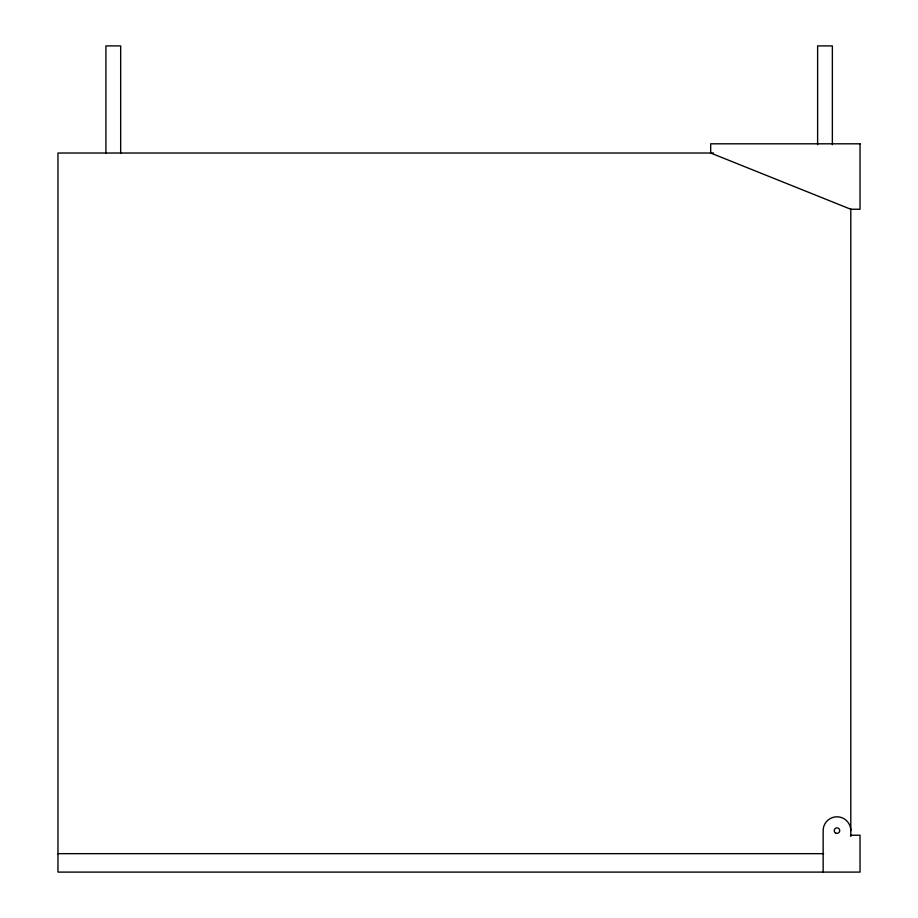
<?xml version="1.0" encoding="UTF-8"?>
<svg xmlns="http://www.w3.org/2000/svg" width="918" height="918" viewBox="0 0 918 918"><rect width="100%" height="100%" fill="white"/><g stroke="black" fill="none" stroke-linecap="round" stroke-linejoin="round"><path stroke-width="1.38" d="M713.538 153.019L57.972 153.019L57.972 872.1L860.028 872.1L860.028 835.219L850.47 835.219M57.972 853.66L823.561 853.66M850.802 208.902L850.802 836.47M832.362 144.723L832.362 45.9L817.617 45.9L817.617 144.723M823.148 872.1L823.148 830.618A13.827 13.827 0 0 1 836.975 816.79A13.827 13.827 0 0 1 850.802 830.618M120.671 153.317L120.671 45.9L105.914 45.9L105.914 153.317M860.028 143.805L710.681 143.805L710.681 153.019L850.802 209.258L860.028 209.258L860.028 143.805M835.598 833.005A2.765 2.765 0 0 0 839.74 830.618A2.765 2.765 0 0 0 835.598 828.22A2.765 2.765 0 0 0 835.598 833.005"/></g></svg>
